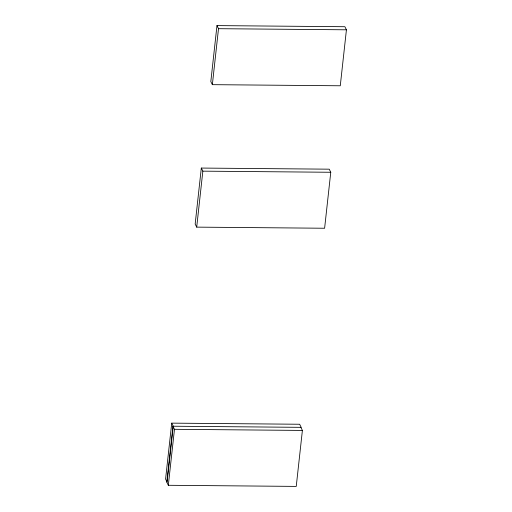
<?xml version="1.0" encoding="UTF-8"?>
<svg xmlns="http://www.w3.org/2000/svg" width="512" height="512" viewBox="0 0 512 512"><rect width="100%" height="100%" fill="white"/><g stroke="black" fill="none" stroke-linecap="round" stroke-linejoin="round"><path stroke-width="0.77" d="M171.725 423.136L165.574 479.11L167.11 482.202L173.261 426.227L171.725 423.136L299.648 424.25L301.178 427.341L172.941 426.221L166.784 482.195L168.32 485.286L296.243 486.4L302.394 430.426L300.858 427.334M201.312 168.064L195.162 224.038L196.698 227.13L324.614 228.243L330.765 172.269L329.235 169.178L201.312 168.064L202.848 171.155L196.698 227.13M216.973 25.6L210.822 81.574L212.352 84.666L340.275 85.779L346.426 29.805L344.89 26.714L216.973 25.6L218.509 28.691L212.352 84.666M168.32 485.286L174.47 429.312L172.941 426.221M218.509 28.691L346.426 29.805M202.848 171.155L330.765 172.269M174.47 429.312L302.394 430.426"/></g></svg>
